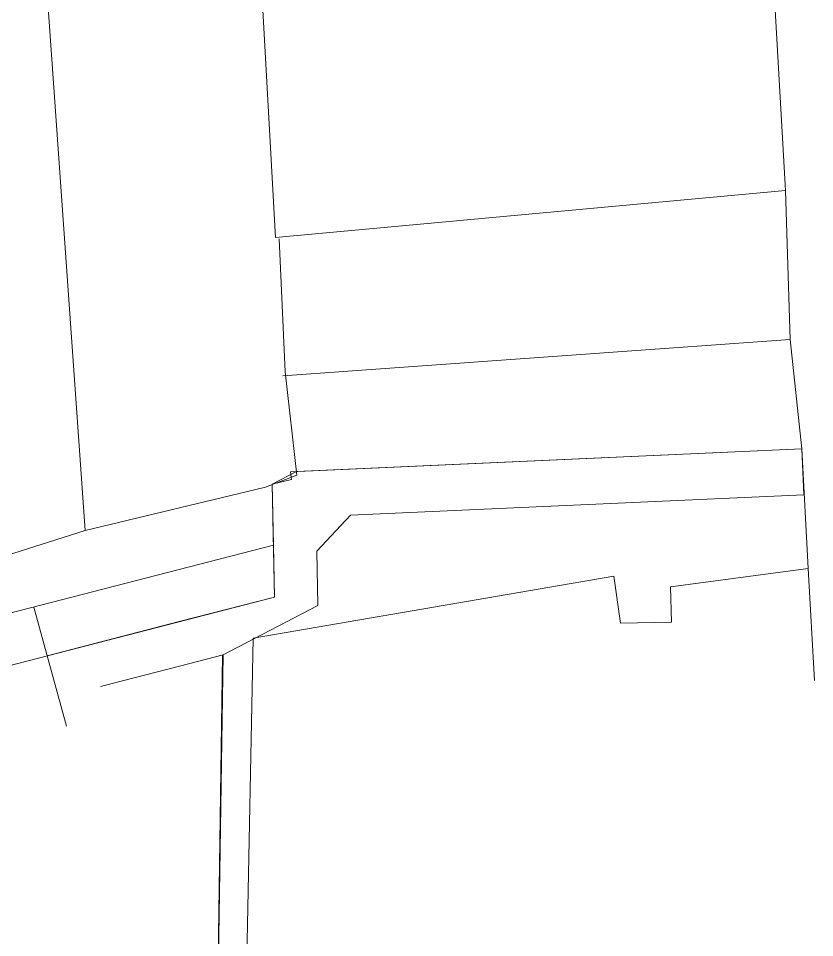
# Model space of a CAD drawing. Header units: millimetres. Extents: x 1956 to 626126, y 2654 to 1331070.
# Drawn here: x 625577.2 to 625623.4, y 1329210.8 to 1329264 of the extents above; entities that cross this region are included whole.
import ezdxf

# ---------------------------------------------------------------- set-up
doc = ezdxf.new("R2010")
doc.units = ezdxf.units.MM

msp = doc.modelspace()

# ---------------------------------------------------------------- linework, layer by layer
at = {"color": 1, "lineweight": 0}
for p, q in [((625620.669, 1329271.188), (625621.669, 1329254.044)), ((625591.111, 1329269.56), (625592.128, 1329251.324)), ((625578.702, 1329268.341), (625581.105, 1329234.364)), ((625592.128, 1329251.324), (625621.669, 1329254.044)), ((625621.669, 1329254.044), (625621.929, 1329245.43)), ((625592.68, 1329243.553), (625592.333, 1329251.251)), ((625592.556, 1329243.322), (625621.929, 1329245.43)), ((625621.929, 1329245.43), (625622.611, 1329239.085)), ((625593.356, 1329237.565), (625592.68, 1329243.553)), ((625592.998, 1329237.762), (625622.611, 1329239.085)), ((625622.611, 1329239.085), (625593.332, 1329237.777)), ((625622.611, 1329239.085), (625622.972, 1329232.151)), ((625622.73, 1329236.428), (625622.611, 1329239.085)), ((625593.332, 1329237.777), (625591.941, 1329237.033)), ((625592.998, 1329237.762), (625593.055, 1329237.305)), ((625591.537, 1329236.874), (625593.356, 1329237.565)), ((625593.055, 1329237.305), (625591.941, 1329237.033)), ((625581.105, 1329234.364), (625591.537, 1329236.874)), ((625591.941, 1329237.033), (625592.067, 1329230.501)), ((625591.941, 1329237.033), (625592.009, 1329233.5)), ((625622.73, 1329236.428), (625596.475, 1329235.255)), ((625596.475, 1329235.255), (625622.73, 1329236.428)), ((625596.475, 1329235.255), (625594.516, 1329233.166)), ((625594.516, 1329233.166), (625596.475, 1329235.255)), ((625591.979, 1329235.054), (625592.067, 1329230.501)), ((625575.364, 1329232.542), (625581.105, 1329234.364)), ((625560.474, 1329225.375), (625592.009, 1329233.5)), ((625592.009, 1329233.5), (625560.474, 1329225.375)), ((625592.067, 1329230.501), (625592.009, 1329233.5)), ((625594.516, 1329233.166), (625594.577, 1329230.016)), ((625594.577, 1329230.016), (625594.516, 1329233.166)), ((625615.008, 1329231.105), (625622.972, 1329232.151)), ((625622.972, 1329232.151), (625623.351, 1329225.674)), ((625590.833, 1329228.117), (625611.72, 1329231.712)), ((625611.72, 1329231.712), (625612.117, 1329228.999)), ((625615.065, 1329229.047), (625615.008, 1329231.105)), ((625592.067, 1329230.501), (625561.411, 1329222.602)), ((625592.067, 1329230.501), (625586.547, 1329229.079)), ((625578.12, 1329229.922), (625580.023, 1329223.03)), ((625594.577, 1329230.016), (625589.058, 1329227.144)), ((625589.058, 1329227.144), (625594.577, 1329230.016)), ((625586.547, 1329229.079), (625578.897, 1329227.108)), ((625612.117, 1329228.999), (625615.065, 1329229.047)), ((625589.979, 1329184.503), (625590.833, 1329228.117)), ((625589.1, 1329227.155), (625587.171, 1329226.658)), ((625588.455, 1329185.629), (625589.1, 1329227.155)), ((625588.455, 1329185.629), (625589.058, 1329227.144)), ((625587.171, 1329226.658), (625581.984, 1329225.321))]:
    msp.add_line(p, q, dxfattribs=at)

doc.saveas('drawing.dxf')
